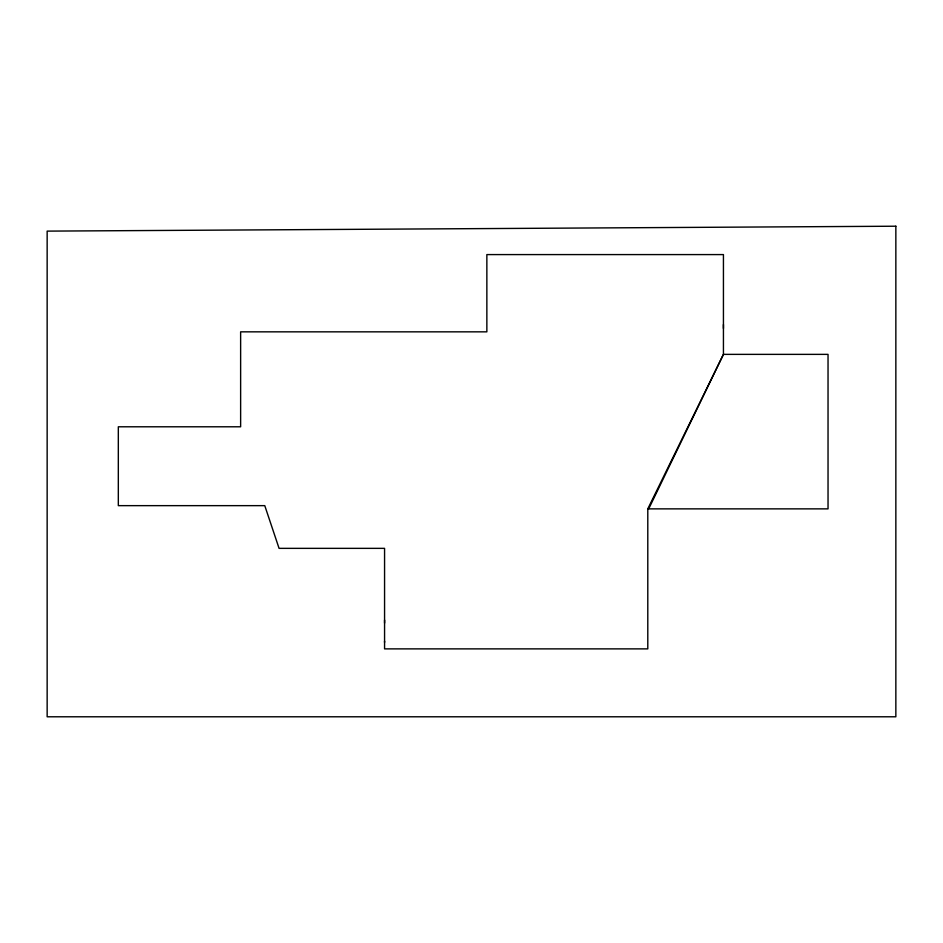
<?xml version="1.0" encoding="UTF-8"?>
<svg xmlns="http://www.w3.org/2000/svg" width="943" height="943" viewBox="0 0 943 943"><rect width="100%" height="100%" fill="white"/><g stroke="black" fill="none" stroke-linecap="round" stroke-linejoin="round"><path stroke-width="1.41" d="M384.567 642.395L384.567 641.169M384.567 623.123L384.567 620.058M723.434 328.447L723.434 324.533M648.701 508.866L723.434 354.368L723.434 254.586L486.859 254.586L486.859 331.842L240.63 331.842L240.63 426.79L118.323 426.79L118.323 505.648L264.771 505.648L279.069 548.354L384.567 548.354L384.567 648.878L647.794 648.878L647.794 508.866L723.434 354.368L828.037 354.368L828.037 508.866L647.794 508.866M895.85 226.214L47.15 231.118L47.15 716.786L895.85 716.786L895.85 226.214"/></g></svg>
